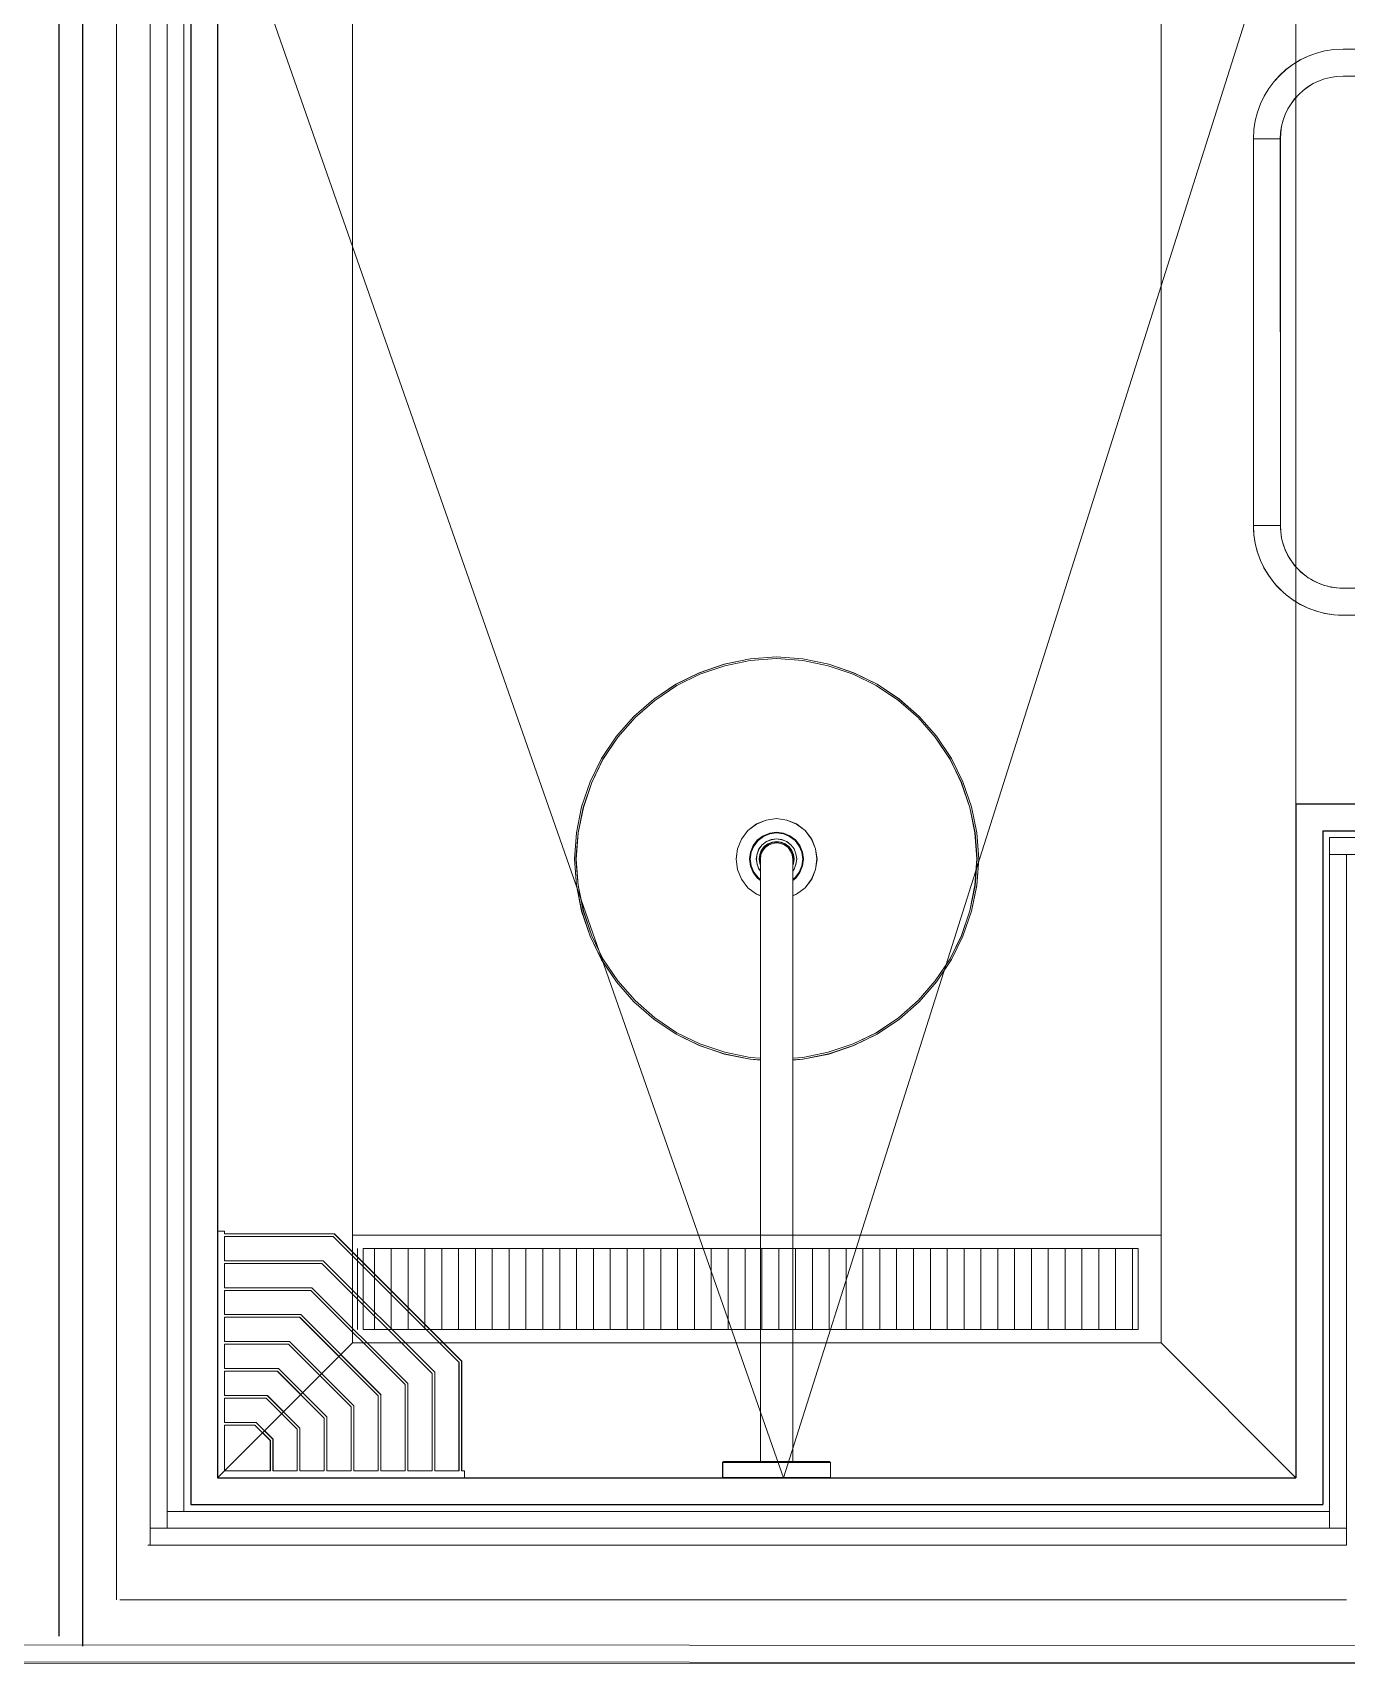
# Model space of a CAD drawing. Header units: millimetres. Extents: x 26282 to 30760, y 1404 to 4574.
# Drawn here: x 28205.9 to 28303.4, y 2969.2 to 3090.2 of the extents above; entities that cross this region are included whole.
import ezdxf

# ---------------------------------------------------------------- set-up
doc = ezdxf.new("R2010")
doc.units = ezdxf.units.MM
doc.header["$LTSCALE"] = 0.25
doc.linetypes.add('HIDDEN2', pattern=[4.7625, 3.175, -1.5875])
for name, color, linetype, lineweight in [('AB-DUV', 4, 'Continuous', 50), ('AB-inceler', 8, 'Continuous', 20), ('DOOR-INT (3RDF)', 157, 'Continuous', 15), ('FLOOR_MARBLE (3RDF)', 67, 'Continuous', 13), ('FLOOR_METAL (3RDF)', 252, 'Continuous', 13), ('ID-ALCIPAN', 124, 'Continuous', 20), ('ID-HATCH', 252, 'Continuous', 18), ('SANITARY (3RDF)', 153, 'Continuous', 20), ('SANITARY-ACCESSORIES(3RDF)', 2, 'Continuous', 9), ('WALLPAPER (3RDF)', 63, 'Continuous', 13)]:
    doc.layers.add(name, color=color, linetype=linetype, lineweight=lineweight)
doc.layers.add('ID-PROFIL', color=145, linetype='Continuous')
doc.layers.add('WALL COVERING_MARBLE (3RDF)', color=246, linetype='Continuous')
doc.linetypes.add('BATTING', pattern='A,0.0001,-0.1,[134,ltypeshp.shx,S=0.1,R=0,X=-0.1,Y=0],-0.2,[134,ltypeshp.shx,S=0.1,R=180,X=0.1,Y=0],-0.1', length=0.4001)

# ---------------------------------------------------------------- blocks, each defined once
blk = doc.blocks.new('A$C124A0BE1')
for p, q in [((42.08, 29.97), (43.93, 30.6)), ((42.12, 29.85), (43.97, 30.48)), ((43.93, 30.6), (45.86, 30.99)), ((43.97, 30.48), (45.86, 30.87)), ((45.86, 30.99), (47.81, 31.14)), ((45.86, 30.87), (47.81, 31.02)), ((49.76, 30.99), (47.81, 31.14)), ((49.76, 30.87), (47.81, 31.02)), ((51.68, 30.6), (49.76, 30.99)), ((51.64, 30.48), (49.76, 30.87)), ((53.49, 29.85), (51.64, 30.48)), ((53.53, 29.97), (51.68, 30.6)), ((38.69, 28.02), (40.34, 29.13)), ((40.34, 29.13), (42.08, 29.97)), ((40.41, 29.03), (42.12, 29.85)), ((55.21, 29.03), (53.49, 29.85)), ((55.27, 29.13), (53.53, 29.97)), ((56.92, 28.02), (55.27, 29.13)), ((56.92, 28.02), (55.27, 29.13)), ((37.22, 26.73), (38.69, 28.02)), ((37.31, 26.64), (38.77, 27.92)), ((38.77, 27.92), (40.41, 29.03)), ((56.84, 27.92), (55.21, 29.03)), ((58.31, 26.64), (56.84, 27.92)), ((58.39, 26.73), (56.92, 28.02)), ((58.39, 26.73), (56.92, 28.02)), ((35.93, 25.25), (37.22, 26.73)), ((36.03, 25.18), (37.31, 26.64)), ((59.58, 25.18), (58.31, 26.64)), ((59.68, 25.25), (58.39, 26.73)), ((34.82, 23.6), (35.93, 25.25)), ((34.92, 23.54), (36.03, 25.18)), ((60.69, 23.54), (59.58, 25.18)), ((60.79, 23.6), (59.68, 25.25)), ((33.98, 21.87), (34.82, 23.6)), ((34.09, 21.83), (34.92, 23.54)), ((61.52, 21.83), (60.69, 23.54)), ((61.52, 21.83), (60.69, 23.54)), ((61.63, 21.87), (60.79, 23.6)), ((33.34, 20.02), (33.98, 21.87)), ((33.47, 19.98), (34.09, 21.83)), ((62.14, 19.98), (61.52, 21.83)), ((62.27, 20.02), (61.63, 21.87)), ((3.03, 20.14), (1.91, 20.14)), ((1.91, 20), (1.91, 20.14)), ((1.91, 20.14), (3.03, 20.14)), ((1.91, 19.61), (1.91, 20)), ((1.91, 18.97), (1.91, 19.61)), ((3.11, 20.05), (3.03, 20.14)), ((3.03, 20), (3.03, 20.14)), ((3.03, 19.61), (3.03, 20)), ((3.03, 18.97), (3.03, 19.61)), ((3.11, 19.9), (3.11, 20.05)), ((3.11, 19.52), (3.11, 19.9)), ((3.11, 18.89), (3.11, 19.52)), ((32.96, 18.09), (33.34, 20.02)), ((33.08, 18.09), (33.47, 19.98)), ((62.53, 18.09), (62.14, 19.98)), ((62.66, 18.09), (62.27, 20.02)), ((62.66, 18.09), (62.27, 20.02)), ((62.66, 18.09), (62.27, 20.02)), ((1.91, 18.13), (1.91, 18.97)), ((3.03, 18.13), (3.03, 18.97)), ((3.11, 18.08), (3.11, 18.89)), ((45.2, 17.63), (45.68, 18.27)), ((45.68, 18.27), (46.32, 18.75)), ((46.32, 18.75), (47.04, 19.03)), ((47.04, 19.03), (47.81, 19.14)), ((48.57, 19.03), (47.81, 19.14)), ((49.29, 18.75), (48.57, 19.03)), ((49.93, 18.27), (49.29, 18.75)), ((50.41, 17.63), (49.93, 18.27)), ((1.91, 17.17), (1.91, 18.13)), ((1.91, 16.14), (1.91, 17.17)), ((3.03, 17.17), (3.03, 18.13)), ((3.03, 16.14), (3.03, 17.17)), ((3.11, 17.15), (3.11, 18.08)), ((3.11, 17.34), (3.11, 18.08)), ((3.11, 17.3), (3.11, 17.34)), ((45.01, 17.34), (3.11, 17.34)), ((3.11, 17.34), (45.01, 17.34)), ((3.11, 17.18), (3.11, 17.3)), ((3.11, 16.99), (3.11, 17.18)), ((3.11, 16.14), (3.11, 17.15)), ((3.11, 16.74), (3.11, 16.99)), ((32.9, 17.34), (32.96, 18.09)), ((33.02, 17.34), (33.08, 18.09)), ((45.73, 17.34), (45.01, 17.34)), ((45.01, 17.34), (45.73, 17.34)), ((45.09, 17.34), (45.2, 17.63)), ((46.41, 17.34), (45.73, 17.34)), ((45.73, 17.34), (46.41, 17.34)), ((46.23, 17.34), (46.39, 17.56)), ((46.3, 17.34), (46.43, 17.52)), ((46.39, 17.56), (46.81, 17.88)), ((46.99, 17.34), (46.41, 17.34)), ((46.41, 17.34), (46.99, 17.34)), ((46.43, 17.52), (46.84, 17.83)), ((46.81, 17.88), (47.29, 18.07)), ((46.84, 17.83), (47.3, 18.02)), ((46.92, 17.34), (47.06, 17.45)), ((47.44, 17.34), (46.99, 17.34)), ((46.99, 17.34), (47.44, 17.34)), ((47.06, 17.45), (47.42, 17.58)), ((47.29, 18.07), (47.81, 18.14)), ((47.3, 18.02), (47.81, 18.09)), ((47.34, 17.34), (47.47, 17.39)), ((47.42, 17.58), (47.81, 17.64)), ((47.43, 17.34), (47.48, 17.36)), ((47.44, 17.34), (47.71, 17.34)), ((47.71, 17.34), (47.44, 17.34)), ((47.47, 17.39), (47.81, 17.44)), ((47.48, 17.36), (47.81, 17.41)), ((47.71, 17.34), (47.81, 17.34)), ((47.81, 17.34), (47.71, 17.34)), ((48.32, 18.07), (47.81, 18.14)), ((48.31, 18.02), (47.81, 18.09)), ((48.2, 17.58), (47.81, 17.64)), ((48.14, 17.39), (47.81, 17.44)), ((48.13, 17.36), (47.81, 17.41)), ((47.81, 17.34), (48.12, 17.3)), ((48.41, 17.18), (48.12, 17.3)), ((48.44, 17.24), (48.13, 17.36)), ((48.45, 17.27), (48.14, 17.39)), ((48.56, 17.45), (48.2, 17.58)), ((48.77, 17.83), (48.31, 18.02)), ((48.8, 17.88), (48.32, 18.07)), ((48.66, 16.99), (48.41, 17.18)), ((48.7, 17.04), (48.44, 17.24)), ((48.73, 17.06), (48.45, 17.27)), ((48.87, 17.21), (48.56, 17.45)), ((48.85, 16.74), (48.66, 16.99)), ((48.9, 16.77), (48.7, 17.04)), ((48.93, 16.79), (48.73, 17.06)), ((49.18, 17.52), (48.77, 17.83)), ((49.22, 17.56), (48.8, 17.88)), ((49.11, 16.89), (48.87, 17.21)), ((49.49, 17.11), (49.18, 17.52)), ((49.54, 17.13), (49.22, 17.56)), ((49.69, 16.65), (49.49, 17.11)), ((49.73, 16.65), (49.54, 17.13)), ((50.7, 16.91), (50.41, 17.63)), ((62.68, 16.14), (62.53, 18.09)), ((62.81, 16.14), (62.66, 18.09)), ((62.81, 16.14), (62.66, 18.09)), ((1.91, 15.12), (1.91, 16.14)), ((3.03, 15.12), (3.03, 16.14)), ((3.11, 16.45), (3.11, 16.74)), ((3.11, 16.14), (3.11, 16.45)), ((3.11, 15.83), (3.11, 16.14)), ((3.11, 15.13), (3.11, 16.14)), ((3.11, 15.54), (3.11, 15.83)), ((48.97, 16.45), (48.85, 16.74)), ((48.85, 15.54), (48.97, 15.83)), ((49.03, 16.47), (48.9, 16.77)), ((48.9, 15.51), (49.03, 15.81)), ((49.06, 16.47), (48.93, 16.79)), ((48.93, 15.5), (49.06, 15.81)), ((48.97, 16.45), (49.01, 16.14)), ((48.97, 15.83), (49.01, 16.14)), ((49.07, 16.14), (49.03, 16.47)), ((49.03, 15.81), (49.07, 16.14)), ((49.11, 16.14), (49.06, 16.47)), ((49.06, 15.81), (49.11, 16.14)), ((49.25, 16.53), (49.11, 16.89)), ((49.11, 15.39), (49.25, 15.75)), ((49.31, 16.14), (49.25, 16.53)), ((49.25, 15.75), (49.31, 16.14)), ((49.76, 16.14), (49.69, 16.65)), ((49.69, 15.64), (49.76, 16.14)), ((49.81, 16.14), (49.73, 16.65)), ((49.73, 15.63), (49.81, 16.14)), ((50.81, 16.14), (50.7, 16.91)), ((50.7, 15.37), (50.81, 16.14)), ((62.53, 14.19), (62.68, 16.14)), ((62.66, 14.19), (62.81, 16.14)), ((62.66, 14.19), (62.81, 16.14)), ((62.66, 14.19), (62.81, 16.14)), ((62.66, 14.19), (62.81, 16.14)), ((1.91, 14.16), (1.91, 15.12)), ((3.03, 14.16), (3.03, 15.12)), ((3.11, 15.29), (3.11, 15.54)), ((3.11, 15.1), (3.11, 15.29)), ((3.11, 14.21), (3.11, 15.13)), ((3.11, 14.98), (3.11, 15.1)), ((3.11, 14.94), (3.11, 14.98)), ((45.01, 14.94), (3.11, 14.94)), ((3.11, 14.94), (45.01, 14.94)), ((3.11, 14.21), (3.11, 14.94)), ((32.96, 14.19), (32.9, 14.94)), ((33.08, 14.19), (33.02, 14.94)), ((45.73, 14.94), (45.01, 14.94)), ((45.01, 14.94), (45.73, 14.94)), ((45.2, 14.65), (45.09, 14.94)), ((45.68, 14.02), (45.2, 14.65)), ((46.41, 14.94), (45.73, 14.94)), ((45.73, 14.94), (46.41, 14.94)), ((46.39, 14.73), (46.23, 14.94)), ((46.43, 14.77), (46.3, 14.94)), ((46.81, 14.41), (46.39, 14.73)), ((46.41, 14.94), (46.99, 14.94)), ((46.99, 14.94), (46.41, 14.94)), ((46.84, 14.45), (46.43, 14.77)), ((47.06, 14.84), (46.92, 14.94)), ((46.99, 14.94), (47.44, 14.94)), ((47.44, 14.94), (46.99, 14.94)), ((47.42, 14.7), (47.06, 14.84)), ((47.47, 14.89), (47.34, 14.94)), ((47.81, 14.64), (47.42, 14.7)), ((47.48, 14.92), (47.43, 14.94)), ((47.44, 14.94), (47.71, 14.94)), ((47.71, 14.94), (47.44, 14.94)), ((47.81, 14.84), (47.47, 14.89)), ((47.81, 14.87), (47.48, 14.92)), ((47.71, 14.94), (47.81, 14.94)), ((47.81, 14.94), (47.71, 14.94)), ((47.81, 14.94), (48.12, 14.98)), ((47.81, 14.87), (48.13, 14.92)), ((47.81, 14.84), (48.14, 14.89)), ((47.81, 14.64), (48.2, 14.7)), ((48.12, 14.98), (48.41, 15.1)), ((48.13, 14.92), (48.44, 15.04)), ((48.14, 14.89), (48.45, 15.01)), ((48.2, 14.7), (48.56, 14.84)), ((48.41, 15.1), (48.66, 15.29)), ((48.44, 15.04), (48.7, 15.25)), ((48.45, 15.01), (48.73, 15.22)), ((48.56, 14.84), (48.87, 15.08)), ((48.66, 15.29), (48.85, 15.54)), ((48.7, 15.25), (48.9, 15.51)), ((48.73, 15.22), (48.93, 15.5)), ((48.77, 14.45), (49.18, 14.77)), ((48.8, 14.41), (49.22, 14.73)), ((48.87, 15.08), (49.11, 15.39)), ((49.18, 14.77), (49.49, 15.17)), ((49.22, 14.73), (49.54, 15.15)), ((49.49, 15.17), (49.69, 15.64)), ((49.54, 15.15), (49.73, 15.63)), ((49.93, 14.02), (50.41, 14.65)), ((50.41, 14.65), (50.7, 15.37)), ((1.91, 13.31), (1.91, 14.16)), ((3.03, 13.31), (3.03, 14.16)), ((3.11, 13.39), (3.11, 14.21)), ((3.11, 12.77), (3.11, 13.39)), ((33.34, 12.27), (32.96, 14.19)), ((33.47, 12.3), (33.08, 14.19)), ((46.32, 13.54), (45.68, 14.02)), ((47.04, 13.25), (46.32, 13.54)), ((47.29, 14.21), (46.81, 14.41)), ((47.3, 14.26), (46.84, 14.45)), ((47.81, 14.14), (47.29, 14.21)), ((47.81, 14.19), (47.3, 14.26)), ((47.81, 14.19), (48.31, 14.26)), ((47.81, 14.14), (48.32, 14.21)), ((48.31, 14.26), (48.77, 14.45)), ((48.32, 14.21), (48.8, 14.41)), ((48.57, 13.25), (49.29, 13.54)), ((49.29, 13.54), (49.93, 14.02)), ((62.14, 12.3), (62.53, 14.19)), ((62.14, 12.3), (62.53, 14.19)), ((62.27, 12.27), (62.66, 14.19)), ((1.91, 12.67), (1.91, 13.31)), ((1.91, 12.29), (1.91, 12.67)), ((1.91, 12.14), (1.91, 12.29)), ((3.03, 12.14), (1.91, 12.14)), ((1.91, 12.14), (3.03, 12.14)), ((3.03, 12.67), (3.03, 13.31)), ((3.03, 12.29), (3.03, 12.67)), ((3.03, 12.14), (3.03, 12.29)), ((3.03, 12.14), (3.11, 12.24)), ((3.11, 12.38), (3.11, 12.77)), ((3.11, 12.24), (3.11, 12.38)), ((33.98, 10.42), (33.34, 12.27)), ((34.09, 10.45), (33.47, 12.3)), ((47.81, 13.14), (47.04, 13.25)), ((47.81, 13.14), (48.57, 13.25)), ((61.52, 10.45), (62.14, 12.3)), ((61.52, 10.45), (62.14, 12.3)), ((61.63, 10.42), (62.27, 12.27)), ((61.63, 10.42), (62.27, 12.27)), ((34.82, 8.68), (33.98, 10.42)), ((34.92, 8.74), (34.09, 10.45)), ((60.69, 8.74), (61.52, 10.45)), ((60.79, 8.68), (61.63, 10.42)), ((60.79, 8.68), (61.63, 10.42)), ((35.93, 7.03), (34.82, 8.68)), ((36.03, 7.1), (34.92, 8.74)), ((59.58, 7.1), (60.69, 8.74)), ((59.68, 7.03), (60.79, 8.68)), ((37.22, 5.55), (35.93, 7.03)), ((37.31, 5.64), (36.03, 7.1)), ((58.31, 5.64), (59.58, 7.1)), ((58.39, 5.55), (59.68, 7.03)), ((38.69, 4.27), (37.22, 5.55)), ((38.77, 4.37), (37.31, 5.64)), ((56.84, 4.37), (58.31, 5.64)), ((56.92, 4.27), (58.39, 5.55)), ((56.92, 4.27), (58.39, 5.55)), ((40.34, 3.15), (38.69, 4.27)), ((40.41, 3.25), (38.77, 4.37)), ((55.21, 3.25), (56.84, 4.37)), ((55.27, 3.15), (56.92, 4.27)), ((55.27, 3.15), (56.92, 4.27)), ((42.08, 2.32), (40.34, 3.15)), ((42.12, 2.43), (40.41, 3.25)), ((43.97, 1.8), (42.12, 2.43)), ((51.64, 1.8), (53.49, 2.43)), ((53.49, 2.43), (55.21, 3.25)), ((53.53, 2.32), (55.27, 3.15)), ((43.93, 1.68), (42.08, 2.32)), ((45.86, 1.29), (43.93, 1.68)), ((45.86, 1.42), (43.97, 1.8)), ((47.81, 1.27), (45.86, 1.42)), ((47.81, 1.14), (45.86, 1.29)), ((47.81, 1.27), (49.76, 1.42)), ((47.81, 1.14), (49.76, 1.29)), ((49.76, 1.42), (51.64, 1.8)), ((49.76, 1.29), (51.68, 1.68)), ((51.68, 1.68), (53.53, 2.32))]:
    blk.add_line(p, q)
blk = doc.blocks.new('ZERGTEZTY')
at = {"layer": 'SANITARY-ACCESSORIES(3RDF)'}
for p, q in [((12647.41, 1641.18), (12642.41, 1641.18)), ((12642.66, 1640.93), (12642.81, 1640.93)), ((12647.02, 1640.93), (12642.81, 1640.93)), ((12642.97, 1640.85), (12643.35, 1640.26)), ((12646.85, 1640.85), (12646.47, 1640.26)), ((12647.16, 1640.93), (12647.02, 1640.93)), ((12682.41, 1641.18), (12687.41, 1641.18)), ((12682.41, 1641.18), (12687.41, 1641.18)), ((12682.66, 1640.93), (12682.81, 1640.93)), ((12682.66, 1640.93), (12682.81, 1640.93)), ((12682.81, 1640.93), (12687.02, 1640.93)), ((12682.81, 1640.93), (12687.02, 1640.93)), ((12682.97, 1640.85), (12683.35, 1640.26)), ((12686.85, 1640.85), (12686.47, 1640.26)), ((12687.16, 1640.93), (12687.02, 1640.93)), ((12687.16, 1640.93), (12687.02, 1640.93)), ((12643.52, 1640.18), (12644.41, 1640.18)), ((12646.16, 1640.18), (12643.66, 1640.18)), ((12643.91, 1640.18), (12643.91, 1638.83)), ((12646.31, 1640.18), (12644.41, 1640.18)), ((12645.91, 1640.18), (12645.91, 1638.83)), ((12683.52, 1640.18), (12685.41, 1640.18)), ((12683.66, 1640.18), (12686.16, 1640.18)), ((12683.91, 1640.18), (12683.91, 1638.83)), ((12686.31, 1640.18), (12685.41, 1640.18)), ((12685.91, 1640.18), (12685.91, 1638.83)), ((12650.56, 1634.18), (12650.56, 1632.18)), ((12650.56, 1634.18), (12679.26, 1634.18)), ((12679.26, 1634.18), (12679.26, 1632.18)), ((12679.26, 1634.18), (12679.26, 1632.18)), ((12650.56, 1632.18), (12679.26, 1632.18))]:
    blk.add_line(p, q, dxfattribs=at)
for centre, radius, start, end in [((12642.66, 1641.18), 0.25, 179.9982, 269.9982), ((12642.81, 1640.73), 0.2, 35.5359, 89.9982), ((12647.02, 1640.73), 0.2, 89.9982, 144.4605), ((12647.16, 1641.18), 0.25, 269.9982, 359.9982), ((12682.66, 1641.18), 0.25, 179.9982, 269.9982), ((12682.66, 1641.18), 0.25, 179.9982, 269.9982), ((12682.81, 1640.73), 0.2, 35.5359, 89.9982), ((12682.81, 1640.73), 0.2, 35.5359, 89.9982), ((12687.02, 1640.73), 0.2, 89.9982, 144.4605), ((12687.02, 1640.73), 0.2, 89.9982, 144.4605), ((12687.16, 1641.18), 0.25, 269.9982, 359.9982), ((12687.16, 1641.18), 0.25, 269.9982, 359.9982), ((12643.52, 1640.38), 0.2, 215.5359, 269.9982), ((12646.31, 1640.38), 0.2, 269.9982, 324.4605), ((12683.52, 1640.38), 0.2, 215.5359, 269.9982), ((12686.31, 1640.38), 0.2, 269.9982, 324.4605), ((12650.56, 1638.83), 6.65, 179.9982, 269.9982), ((12650.56, 1638.83), 4.65, 179.9982, 269.9982), ((12679.26, 1638.83), 4.65, 269.9982, 359.9982), ((12679.26, 1638.83), 6.65, 269.9982, 359.9982)]:
    blk.add_arc(centre, radius, start, end, dxfattribs=at)
blk = doc.blocks.new('A$C3AC107B1')
for p, q in [((0.05, 69.5), (3.55, 69.5)), ((3.35, 69.68), (0.25, 69.68)), ((1.35, 69), (1.35, 69.5)), ((2.25, 69), (2.25, 69.5))]:
    blk.add_line(p, q)
at = {"linetype": 'Continuous'}
for p, q in [((2.5, 69), (1.1, 69)), ((0.9, 68.8), (0.9, 66.3)), ((1.3, 66.1), (1.3, 68.6)), ((2.7, 68.6), (1.3, 68.6)), ((2.3, 66.1), (2.3, 68.58)), ((2.7, 68.58), (2.3, 68.58)), ((2.7, 68.8), (2.7, 68.6)), ((2.7, 68.58), (2.7, 66.3)), ((1.3, 66.1), (1.1, 66.1)), ((2.5, 66.1), (2.3, 66.1))]:
    blk.add_line(p, q, dxfattribs=at)
at = {"color": 141}
for p, q in [((1.5, 68.3), (1.4, 68.2)), ((1.4, 68.2), (1.4, 0.1)), ((1.5, 68.3), (2.1, 68.3)), ((1.5, 68.3), (1.5, 0)), ((1.6, 68.3), (1.6, 0)), ((1.7, 68.3), (1.7, 0)), ((1.8, 68.3), (1.8, 0)), ((1.9, 68.3), (1.9, 0)), ((2, 68.3), (2, 0)), ((2.1, 68.3), (2.2, 68.2)), ((2.1, 68.3), (2.1, 0)), ((2.2, 68.2), (2.2, 0.1)), ((1.5, 0), (1.4, 0.1)), ((2.1, 0), (2.2, 0.1))]:
    blk.add_line(p, q, dxfattribs=at)
at = {"color": 251, "linetype": 'HIDDEN2'}
blk.add_lwpolyline([(1.75, 68.3), (47.67, 17.75)], dxfattribs=at)
at = {"color": 141}
blk.add_lwpolyline([(1.5, 0), (2.1, 0)], dxfattribs=at)
for centre, start, end in [((0.25, 69.48), 90, 173.8235), ((3.35, 69.48), 6.1765, 90)]:
    blk.add_arc(centre, 0.2, start, end)
at = {"linetype": 'Continuous'}
for centre, start, end in [((1.1, 68.8), 90, 180), ((2.5, 68.8), 0, 90), ((1.1, 66.3), 180, 270), ((2.5, 66.3), 270, 0)]:
    blk.add_arc(centre, 0.2, start, end, dxfattribs=at)
at = {"color": 251, "linetype": 'HIDDEN2'}
blk.add_arc((-18.41, 120.46), 122.13, 279.4986, 302.755, dxfattribs=at)
at = {"layer": 'SANITARY-ACCESSORIES(3RDF)', "rotation": 270}
blk.add_blockref('ZERGTEZTY', (-1639.78, 12699.59), dxfattribs=at)
at = {"layer": 'SANITARY-ACCESSORIES(3RDF)', "xscale": -1, "rotation": 90}
blk.add_blockref('ZERGTEZTY', (1643.38, 12699.59), dxfattribs=at)
blk = doc.blocks.new('HILTON HAMPTON ORNEK ODA XREF$0$dusaski-flat-1')
blk.add_line((0.5, 18.11), (0.5, 18.31))
at = {"extrusion": (9.73994e-08, -7.92631e-08, 1), "elevation": 0}
for points in [[(0.5, 18.31), (0, 18.31), (0, 0), (18.3, 0), (18.3, 0.51), (18.1, 0.51), (18.1, 8.66), (8.65, 18.11), (0.5, 18.11)], [(0.5, 18.11), (8.65, 18.11), (18.1, 8.66), (18.1, 0.51)], [(0.5, 17.91), (8.56, 17.91), (17.9, 8.57), (17.9, 0.51)], [(0.5, 16.11), (7.82, 16.11), (16.1, 7.83), (16.1, 0.51)], [(0.5, 15.91), (7.74, 15.91), (15.9, 7.74), (15.9, 0.51)], [(0.5, 14.11), (6.99, 14.11), (14.1, 7), (14.1, 0.51)], [(0.5, 13.91), (6.91, 13.91), (13.9, 6.92), (13.9, 0.51)], [(0.5, 12.11), (6.16, 12.11), (12.1, 6.17), (12.1, 0.51)], [(0.5, 11.91), (6.08, 11.91), (11.9, 6.09), (11.9, 0.51)], [(0.5, 10.11), (5.33, 10.11), (10.1, 5.34), (10.1, 0.51)], [(0.5, 9.91), (5.25, 9.91), (9.9, 5.26), (9.9, 0.51)], [(0.5, 8.11), (4.51, 8.11), (8.1, 4.51), (8.1, 0.51)], [(0.5, 7.91), (4.42, 7.91), (7.9, 4.43), (7.9, 0.51)], [(0.5, 6.11), (3.68, 6.11), (6.1, 3.69), (6.1, 0.51)], [(0.5, 5.91), (3.59, 5.91), (5.9, 3.6), (5.9, 0.51)], [(0.5, 4.11), (2.85, 4.11), (4.1, 2.86), (4.1, 0.51)], [(0.5, 3.91), (2.77, 3.91), (3.9, 2.77), (3.9, 0.51)]]:
    blk.add_lwpolyline(points, dxfattribs=at)
for points in [[(16.1, 0.51), (16.1, 7.83), (7.82, 16.11), (0.5, 16.11), (0.5, 17.91), (8.56, 17.91), (17.9, 8.57), (17.9, 0.51)], [(0.5, 15.91), (7.74, 15.91), (15.9, 7.74), (15.9, 0.51), (14.1, 0.51), (14.1, 7), (6.99, 14.11), (0.5, 14.11)], [(12.1, 0.51), (12.1, 6.17), (6.16, 12.11), (0.5, 12.11), (0.5, 13.91), (6.91, 13.91), (13.9, 6.92), (13.9, 0.51)], [(10.1, 0.51), (10.1, 5.34), (5.33, 10.11), (0.5, 10.11), (0.5, 11.91), (6.08, 11.91), (11.9, 6.09), (11.9, 0.51)], [(8.1, 0.51), (8.1, 4.51), (4.51, 8.11), (0.5, 8.11), (0.5, 9.91), (5.25, 9.91), (9.9, 5.26), (9.9, 0.51)], [(6.1, 0.51), (6.1, 3.69), (3.68, 6.11), (0.5, 6.11), (0.5, 7.91), (4.42, 7.91), (7.9, 4.43), (7.9, 0.51)], [(4.1, 0.51), (4.1, 2.86), (2.85, 4.11), (0.5, 4.11), (0.5, 5.91), (3.59, 5.91), (5.9, 3.6), (5.9, 0.51)], [(0.5, 3.91), (2.77, 3.91), (3.9, 2.77), (3.9, 0.51), (0.5, 0.51)]]:
    blk.add_lwpolyline(points, close=True, dxfattribs=at)
blk = doc.blocks.new('A$C187D15ED')
at = {"layer": 'FLOOR_METAL (3RDF)'}
h = blk.add_hatch(dxfattribs=at)
h.set_pattern_fill('LINE', color=256, scale=10, angle=90)
h.set_pattern_definition([(90.0000077, (19702.5595, -56106.7322), (-1.25, -1.68e-07), [])])
h.paths.add_polyline_path([(8659.08, 2794.9), (8717.54, 2794.9), (8717.54, 2788.9), (8659.08, 2788.9), (8659.08, 2794.9)])
at = {"layer": 'AB-inceler'}
blk.add_lwpolyline([(8649.25, 2897.9), (8691.24, 2777.9), (8729.25, 2897.9)], dxfattribs=at)
at = {"layer": 'FLOOR_MARBLE (3RDF)'}
for points in [[(8729.25, 2897.9), (8741.75, 2897.9), (8741.75, 2827.9), (8729.25, 2827.9)], [(8659.25, 2887.9), (8719.25, 2887.9), (8719.25, 2787.9), (8659.25, 2787.9)]]:
    blk.add_lwpolyline(points, close=True, dxfattribs=at)
for points in [[(8659.25, 2787.9), (8649.25, 2777.9)], [(8719.25, 2787.9), (8729.25, 2777.9)]]:
    blk.add_lwpolyline(points, dxfattribs=at)
at = {"layer": 'FLOOR_METAL (3RDF)'}
blk.add_lwpolyline([(8659.25, 2795.9), (8719.25, 2795.9), (8719.25, 2787.9), (8659.25, 2787.9), (8659.25, 2795.9), (8659.25, 2795.9, -0.000036)], format="xyb", close=True, dxfattribs=at)
blk.add_lwpolyline([(8660.05, 2794.9), (8717.54, 2794.9), (8717.54, 2788.9), (8660.05, 2788.9), (8660.05, 2794.9)], close=True, dxfattribs=at)
at = {"layer": 'ID-ALCIPAN', "ltscale": 0.25}
for p, q in [((8644.25, 2902.9), (8644.25, 2772.9)), ((8645.5, 2901.65), (8645.5, 2774.15)), ((8646.75, 2900.4), (8646.75, 2775.4)), ((8731.75, 2825.4), (8739.25, 2825.4)), ((8731.75, 2825.4), (8731.75, 2774.15)), ((8731.75, 2824.15), (8739.25, 2824.15)), ((8733, 2824.15), (8733, 2772.9)), ((8645.5, 2775.4), (8731.75, 2775.4)), ((8644.25, 2774.15), (8733, 2774.15)), ((8644.07, 2772.9), (8733, 2772.9)), ((8609.73, 2765.5), (8840.5, 2765.4)), ((8840.5, 2764.15), (8609.75, 2764.25)), ((8609.75, 2764.25), (8840.5, 2764.15))]:
    blk.add_line(p, q, dxfattribs=at)
at = {"layer": 'ID-HATCH', "linetype": 'BATTING', "lineweight": 0, "ltscale": 4.5}
blk.add_line((8641.75, 2905.4), (8641.75, 2768.85), dxfattribs=at)
at = {"layer": 'ID-HATCH', "linetype": 'BATTING', "lineweight": 0, "ltscale": 7.3}
blk.add_line((8642, 2768.85), (8733, 2768.85), dxfattribs=at)
at = {"layer": 'ID-PROFIL'}
for p, q in [((8637.5, 2766.15), (8637.5, 2909.65)), ((8639.25, 2765.4), (8639.25, 2907.9)), ((8639.25, 2765.4), (8639.25, 2907.9))]:
    blk.add_line(p, q, dxfattribs=at)
at = {"layer": 'WALL COVERING_MARBLE (3RDF)'}
for p, q in [((8647.25, 2899.9), (8647.25, 2775.9)), ((8649.25, 2897.9), (8649.25, 2777.9)), ((8729.25, 2827.9), (8741.75, 2827.9)), ((8729.25, 2827.9), (8729.25, 2777.9)), ((8731.25, 2825.9), (8739.75, 2825.9)), ((8731.25, 2825.9), (8731.25, 2775.9)), ((8649.25, 2777.9), (8729.25, 2777.9)), ((8647.25, 2775.9), (8731.25, 2775.9))]:
    blk.add_line(p, q, dxfattribs=at)
at = {"layer": 'WALLPAPER (3RDF)'}
blk.add_line((8612.36, 2764.15), (8840.6, 2764.05), dxfattribs=at)
at = {"layer": 'DOOR-INT (3RDF)'}
blk.add_blockref('A$C3AC107B1', (8733.7, 2828.22), dxfattribs=at)
at = {"layer": 'SANITARY (3RDF)', "linetype": 'Continuous', "lineweight": 5, "rotation": 90.00231190218803}
blk.add_blockref('A$C124A0BE1', (8706.86, 2776), dxfattribs=at)
at = {"layer": 'SANITARY-ACCESSORIES(3RDF)', "xscale": -1, "rotation": 270.0009594747736}
blk.add_blockref('HILTON HAMPTON ORNEK ODA XREF$0$dusaski-flat-1', (8649.25, 2777.9, 0), dxfattribs=at)

msp = doc.modelspace()

# ---------------------------------------------------------------- block references
at = {"layer": 'AB-DUV', "ltscale": 100}
msp.add_blockref('A$C187D15ED', (19570.424, 205.028, 5.126), dxfattribs=at)

# ---------------------------------------------------------------- next in the draw order: linework, layer by layer
at = {"layer": 'SANITARY (3RDF)'}
for p, q in [((28257.27, 3043.291, 5.126), (28255.42, 3042.653, 5.126)), ((28259.195, 3043.678, 5.126), (28257.27, 3043.291, 5.126)), ((28259.195, 3043.678, 5.126), (28257.27, 3043.291, 5.126)), ((28259.195, 3043.678, 5.126), (28257.27, 3043.291, 5.126)), ((28259.195, 3043.553, 5.126), (28257.307, 3043.166, 5.126)), ((28261.145, 3043.829, 5.126), (28259.195, 3043.678, 5.126)), ((28261.145, 3043.829, 5.126), (28259.195, 3043.678, 5.126)), ((28261.145, 3043.704, 5.126), (28259.195, 3043.553, 5.126)), ((28263.095, 3043.679, 5.126), (28261.145, 3043.829, 5.126)), ((28263.095, 3043.679, 5.126), (28261.145, 3043.829, 5.126)), ((28263.095, 3043.679, 5.126), (28261.145, 3043.829, 5.126)), ((28263.095, 3043.679, 5.126), (28261.145, 3043.829, 5.126)), ((28263.095, 3043.554, 5.126), (28261.145, 3043.704, 5.126)), ((28265.02, 3043.291, 5.126), (28263.095, 3043.679, 5.126)), ((28264.982, 3043.166, 5.126), (28263.095, 3043.554, 5.126)), ((28264.982, 3043.166, 5.126), (28263.095, 3043.554, 5.126)), ((28266.87, 3042.654, 5.126), (28265.02, 3043.291, 5.126)), ((28266.87, 3042.654, 5.126), (28265.02, 3043.291, 5.126)), ((28255.42, 3042.653, 5.126), (28253.682, 3041.816, 5.126)), ((28255.457, 3042.541, 5.126), (28253.745, 3041.716, 5.126)), ((28255.457, 3042.541, 5.126), (28253.745, 3041.716, 5.126)), ((28257.307, 3043.166, 5.126), (28255.457, 3042.541, 5.126)), ((28266.832, 3042.541, 5.126), (28264.982, 3043.166, 5.126)), ((28266.832, 3042.541, 5.126), (28264.982, 3043.166, 5.126)), ((28268.545, 3041.716, 5.126), (28266.832, 3042.541, 5.126)), ((28268.607, 3041.816, 5.126), (28266.87, 3042.654, 5.126)), ((28268.607, 3041.816, 5.126), (28266.87, 3042.654, 5.126)), ((28253.682, 3041.816, 5.126), (28252.032, 3040.703, 5.126)), ((28253.745, 3041.716, 5.126), (28252.107, 3040.603, 5.126)), ((28270.182, 3040.604, 5.126), (28268.545, 3041.716, 5.126)), ((28270.257, 3040.704, 5.126), (28268.607, 3041.816, 5.126)), ((28252.032, 3040.703, 5.126), (28250.557, 3039.416, 5.126)), ((28252.107, 3040.603, 5.126), (28250.645, 3039.328, 5.126)), ((28271.645, 3039.329, 5.126), (28270.182, 3040.604, 5.126)), ((28271.732, 3039.416, 5.126), (28270.257, 3040.704, 5.126)), ((28250.557, 3039.416, 5.126), (28249.27, 3037.941, 5.126)), ((28250.557, 3039.416, 5.126), (28249.27, 3037.941, 5.126)), ((28250.645, 3039.328, 5.126), (28249.37, 3037.866, 5.126)), ((28272.92, 3037.867, 5.126), (28271.645, 3039.329, 5.126)), ((28273.02, 3037.942, 5.126), (28271.732, 3039.416, 5.126)), ((28273.02, 3037.942, 5.126), (28271.732, 3039.416, 5.126)), ((28249.27, 3037.941, 5.126), (28248.157, 3036.291, 5.126)), ((28249.27, 3037.941, 5.126), (28248.157, 3036.291, 5.126)), ((28249.37, 3037.866, 5.126), (28248.257, 3036.228, 5.126)), ((28274.032, 3036.229, 5.126), (28272.92, 3037.867, 5.126)), ((28274.132, 3036.292, 5.126), (28273.02, 3037.942, 5.126)), ((28274.132, 3036.292, 5.126), (28273.02, 3037.942, 5.126)), ((28248.157, 3036.291, 5.126), (28247.32, 3034.553, 5.126)), ((28248.257, 3036.228, 5.126), (28247.432, 3034.516, 5.126)), ((28274.857, 3034.517, 5.126), (28274.032, 3036.229, 5.126)), ((28274.97, 3034.554, 5.126), (28274.132, 3036.292, 5.126)), ((28247.32, 3034.553, 5.126), (28246.682, 3032.703, 5.126)), ((28247.432, 3034.516, 5.126), (28246.807, 3032.665, 5.126)), ((28275.482, 3032.667, 5.126), (28274.857, 3034.517, 5.126)), ((28275.607, 3032.704, 5.126), (28274.97, 3034.554, 5.126)), ((28246.682, 3032.703, 5.126), (28246.295, 3030.778, 5.126)), ((28246.807, 3032.665, 5.126), (28246.42, 3030.778, 5.126)), ((28275.87, 3030.779, 5.126), (28275.482, 3032.667, 5.126)), ((28275.995, 3030.779, 5.126), (28275.607, 3032.704, 5.126)), ((28259.657, 3031.433, 5.126), (28259.021, 3030.952, 5.126)), ((28260.377, 3031.721, 5.126), (28259.657, 3031.433, 5.126)), ((28261.145, 3031.829, 5.126), (28260.377, 3031.721, 5.126)), ((28261.913, 3031.721, 5.126), (28261.145, 3031.829, 5.126)), ((28262.633, 3031.433, 5.126), (28261.913, 3031.721, 5.126)), ((28263.269, 3030.953, 5.126), (28262.633, 3031.433, 5.126)), ((28246.295, 3030.778, 5.126), (28246.145, 3028.828, 5.126)), ((28246.42, 3030.778, 5.126), (28246.27, 3028.828, 5.126)), ((28258.541, 3030.316, 5.126), (28258.253, 3029.596, 5.126)), ((28259.021, 3030.952, 5.126), (28258.541, 3030.316, 5.126)), ((28259.729, 3030.245, 5.126), (28259.409, 3029.82, 5.126)), ((28259.769, 3030.205, 5.126), (28259.457, 3029.796, 5.126)), ((28260.153, 3030.565, 5.126), (28259.729, 3030.245, 5.126)), ((28260.177, 3030.517, 5.126), (28259.769, 3030.205, 5.126)), ((28260.395, 3030.134, 5.126), (28260.08, 3029.894, 5.126)), ((28260.633, 3030.757, 5.126), (28260.153, 3030.565, 5.126)), ((28260.641, 3030.709, 5.126), (28260.177, 3030.517, 5.126)), ((28260.5, 3029.957, 5.126), (28260.225, 3029.749, 5.126)), ((28260.516, 3029.926, 5.126), (28260.251, 3029.723, 5.126)), ((28260.755, 3030.269, 5.126), (28260.395, 3030.134, 5.126)), ((28260.812, 3030.082, 5.126), (28260.5, 3029.957, 5.126)), ((28260.817, 3030.051, 5.126), (28260.516, 3029.926, 5.126)), ((28260.835, 3029.989, 5.126), (28260.545, 3029.869, 5.126)), ((28261.145, 3030.829, 5.126), (28260.633, 3030.757, 5.126)), ((28261.145, 3030.781, 5.126), (28260.641, 3030.709, 5.126)), ((28261.145, 3030.329, 5.126), (28260.755, 3030.269, 5.126)), ((28261.145, 3030.129, 5.126), (28260.812, 3030.082, 5.126)), ((28261.145, 3030.097, 5.126), (28260.817, 3030.051, 5.126)), ((28260.835, 3029.989, 5.126), (28261.145, 3030.029, 5.126)), ((28261.657, 3030.757, 5.126), (28261.145, 3030.829, 5.126)), ((28261.649, 3030.709, 5.126), (28261.145, 3030.781, 5.126)), ((28261.535, 3030.269, 5.126), (28261.145, 3030.329, 5.126)), ((28261.478, 3030.082, 5.126), (28261.145, 3030.129, 5.126)), ((28261.473, 3030.051, 5.126), (28261.145, 3030.097, 5.126)), ((28261.455, 3029.989, 5.126), (28261.145, 3030.029, 5.126)), ((28261.745, 3029.869, 5.126), (28261.455, 3029.989, 5.126)), ((28261.774, 3029.926, 5.126), (28261.473, 3030.051, 5.126)), ((28261.79, 3029.957, 5.126), (28261.478, 3030.082, 5.126)), ((28261.895, 3030.134, 5.126), (28261.535, 3030.269, 5.126)), ((28262.113, 3030.517, 5.126), (28261.649, 3030.709, 5.126)), ((28262.137, 3030.565, 5.126), (28261.657, 3030.757, 5.126)), ((28262.04, 3029.723, 5.126), (28261.774, 3029.926, 5.126)), ((28262.066, 3029.749, 5.126), (28261.79, 3029.957, 5.126)), ((28262.21, 3029.894, 5.126), (28261.895, 3030.134, 5.126)), ((28262.521, 3030.205, 5.126), (28262.113, 3030.517, 5.126)), ((28262.561, 3030.245, 5.126), (28262.137, 3030.565, 5.126)), ((28262.833, 3029.797, 5.126), (28262.521, 3030.205, 5.126)), ((28262.881, 3029.821, 5.126), (28262.561, 3030.245, 5.126)), ((28263.749, 3030.317, 5.126), (28263.269, 3030.953, 5.126)), ((28264.037, 3029.597, 5.126), (28263.749, 3030.317, 5.126)), ((28276.02, 3028.829, 5.126), (28275.87, 3030.779, 5.126)), ((28276.145, 3028.829, 5.126), (28275.995, 3030.779, 5.126)), ((28246.295, 3026.878, 5.126), (28246.145, 3028.828, 5.126)), ((28246.42, 3026.878, 5.126), (28246.27, 3028.828, 5.126)), ((28258.253, 3029.596, 5.126), (28258.145, 3028.828, 5.126)), ((28258.253, 3028.06, 5.126), (28258.145, 3028.828, 5.126)), ((28259.217, 3029.34, 5.126), (28259.145, 3028.828, 5.126)), ((28259.217, 3028.316, 5.126), (28259.145, 3028.828, 5.126)), ((28259.265, 3029.332, 5.126), (28259.193, 3028.828, 5.126)), ((28259.265, 3028.324, 5.126), (28259.193, 3028.828, 5.126)), ((28259.409, 3029.82, 5.126), (28259.217, 3029.34, 5.126)), ((28259.457, 3029.796, 5.126), (28259.265, 3029.332, 5.126)), ((28259.705, 3029.219, 5.126), (28259.645, 3028.829, 5.126)), ((28259.705, 3028.439, 5.126), (28259.645, 3028.829, 5.126)), ((28259.84, 3029.579, 5.126), (28259.705, 3029.219, 5.126)), ((28260.08, 3029.894, 5.126), (28259.84, 3029.579, 5.126)), ((28259.892, 3029.161, 5.126), (28259.845, 3028.829, 5.126)), ((28259.892, 3028.496, 5.126), (28259.845, 3028.829, 5.126)), ((28259.923, 3029.156, 5.126), (28259.876, 3028.829, 5.126)), ((28259.923, 3028.501, 5.126), (28259.876, 3028.829, 5.126)), ((28260.017, 3029.473, 5.126), (28259.892, 3029.161, 5.126)), ((28260.048, 3029.458, 5.126), (28259.923, 3029.156, 5.126)), ((28259.945, 3028.829, 5.126), (28259.985, 3029.139, 5.126)), ((28259.945, 3028.729, 5.126), (28259.945, 3028.829, 5.126)), ((28259.945, 3028.829, 5.126), (28259.945, 3028.729, 5.126)), ((28259.945, 3028.459, 5.126), (28259.945, 3028.729, 5.126)), ((28259.945, 3028.729, 5.126), (28259.945, 3028.459, 5.126)), ((28260.105, 3029.429, 5.126), (28259.985, 3029.139, 5.126)), ((28260.225, 3029.749, 5.126), (28260.017, 3029.473, 5.126)), ((28260.251, 3029.723, 5.126), (28260.048, 3029.458, 5.126)), ((28260.295, 3029.679, 5.126), (28260.105, 3029.429, 5.126)), ((28260.545, 3029.869, 5.126), (28260.295, 3029.679, 5.126)), ((28261.995, 3029.679, 5.126), (28261.745, 3029.869, 5.126)), ((28262.185, 3029.429, 5.126), (28261.995, 3029.679, 5.126)), ((28262.242, 3029.458, 5.126), (28262.04, 3029.723, 5.126)), ((28262.274, 3029.473, 5.126), (28262.066, 3029.749, 5.126)), ((28262.305, 3029.139, 5.126), (28262.185, 3029.429, 5.126)), ((28262.45, 3029.579, 5.126), (28262.21, 3029.894, 5.126)), ((28262.367, 3029.156, 5.126), (28262.242, 3029.458, 5.126)), ((28262.398, 3029.161, 5.126), (28262.274, 3029.473, 5.126)), ((28262.345, 3028.829, 5.126), (28262.305, 3029.139, 5.126)), ((28262.345, 3028.729, 5.126), (28262.345, 3028.829, 5.126)), ((28262.345, 3028.829, 5.126), (28262.345, 3028.729, 5.126)), ((28262.345, 3028.459, 5.126), (28262.345, 3028.729, 5.126)), ((28262.345, 3028.729, 5.126), (28262.345, 3028.459, 5.126)), ((28262.414, 3028.829, 5.126), (28262.367, 3029.156, 5.126)), ((28262.414, 3028.829, 5.126), (28262.367, 3028.501, 5.126)), ((28262.445, 3028.829, 5.126), (28262.398, 3029.161, 5.126)), ((28262.445, 3028.829, 5.126), (28262.398, 3028.496, 5.126)), ((28262.585, 3029.219, 5.126), (28262.45, 3029.579, 5.126)), ((28262.645, 3028.829, 5.126), (28262.585, 3029.219, 5.126)), ((28262.645, 3028.829, 5.126), (28262.585, 3028.439, 5.126)), ((28263.025, 3029.333, 5.126), (28262.833, 3029.797, 5.126)), ((28263.073, 3029.341, 5.126), (28262.881, 3029.821, 5.126)), ((28263.097, 3028.829, 5.126), (28263.025, 3029.333, 5.126)), ((28263.097, 3028.829, 5.126), (28263.025, 3028.325, 5.126)), ((28263.145, 3028.829, 5.126), (28263.073, 3029.341, 5.126)), ((28263.145, 3028.829, 5.126), (28263.073, 3028.317, 5.126)), ((28264.145, 3028.829, 5.126), (28264.037, 3029.597, 5.126)), ((28264.145, 3028.829, 5.126), (28264.037, 3028.061, 5.126)), ((28276.02, 3028.829, 5.126), (28275.87, 3026.879, 5.126)), ((28276.145, 3028.829, 5.126), (28275.995, 3026.879, 5.126)), ((28258.541, 3027.34, 5.126), (28258.253, 3028.06, 5.126)), ((28259.409, 3027.836, 5.126), (28259.217, 3028.316, 5.126)), ((28259.457, 3027.86, 5.126), (28259.265, 3028.324, 5.126)), ((28259.729, 3027.413, 5.126), (28259.409, 3027.836, 5.126)), ((28259.769, 3027.453, 5.126), (28259.457, 3027.86, 5.126)), ((28259.84, 3028.079, 5.126), (28259.705, 3028.439, 5.126)), ((28259.945, 3027.941, 5.126), (28259.84, 3028.079, 5.126)), ((28259.945, 3028.363, 5.126), (28259.892, 3028.496, 5.126)), ((28259.945, 3028.448, 5.126), (28259.923, 3028.501, 5.126)), ((28259.945, 3028.459, 5.126), (28259.945, 3028.009, 5.126)), ((28259.945, 3028.009, 5.126), (28259.945, 3028.459, 5.126)), ((28259.945, 3028.009, 5.126), (28259.945, 3027.429, 5.126)), ((28259.945, 3027.429, 5.126), (28259.945, 3028.009, 5.126)), ((28262.367, 3028.501, 5.126), (28262.345, 3028.448, 5.126)), ((28262.398, 3028.496, 5.126), (28262.345, 3028.363, 5.126)), ((28262.345, 3028.009, 5.126), (28262.345, 3028.459, 5.126)), ((28262.345, 3028.459, 5.126), (28262.345, 3028.009, 5.126)), ((28262.45, 3028.079, 5.126), (28262.345, 3027.941, 5.126)), ((28262.345, 3027.429, 5.126), (28262.345, 3028.009, 5.126)), ((28262.345, 3028.009, 5.126), (28262.345, 3027.429, 5.126)), ((28262.585, 3028.439, 5.126), (28262.45, 3028.079, 5.126)), ((28262.833, 3027.861, 5.126), (28262.521, 3027.453, 5.126)), ((28262.881, 3027.837, 5.126), (28262.561, 3027.413, 5.126)), ((28263.025, 3028.325, 5.126), (28262.833, 3027.861, 5.126)), ((28263.073, 3028.317, 5.126), (28262.881, 3027.837, 5.126)), ((28264.037, 3028.061, 5.126), (28263.749, 3027.341, 5.126)), ((28246.683, 3024.953, 5.126), (28246.295, 3026.878, 5.126)), ((28246.808, 3024.99, 5.126), (28246.42, 3026.878, 5.126)), ((28259.021, 3026.704, 5.126), (28258.541, 3027.34, 5.126)), ((28259.657, 3026.225, 5.126), (28259.021, 3026.704, 5.126)), ((28259.945, 3027.249, 5.126), (28259.729, 3027.413, 5.126)), ((28259.945, 3027.318, 5.126), (28259.769, 3027.453, 5.126)), ((28259.945, 3027.429, 5.126), (28259.945, 3026.749, 5.126)), ((28259.945, 3026.749, 5.126), (28259.945, 3027.429, 5.126)), ((28259.945, 3026.749, 5.126), (28259.945, 3026.029, 5.126)), ((28259.945, 3026.029, 5.126), (28259.945, 3026.749, 5.126)), ((28262.521, 3027.453, 5.126), (28262.345, 3027.318, 5.126)), ((28262.345, 3027.429, 5.126), (28262.345, 3026.749, 5.126)), ((28262.345, 3026.749, 5.126), (28262.345, 3027.429, 5.126)), ((28262.561, 3027.413, 5.126), (28262.345, 3027.25, 5.126)), ((28262.345, 3026.749, 5.126), (28262.345, 3026.029, 5.126)), ((28262.345, 3026.029, 5.126), (28262.345, 3026.749, 5.126)), ((28263.269, 3026.705, 5.126), (28262.633, 3026.225, 5.126)), ((28263.749, 3027.341, 5.126), (28263.269, 3026.705, 5.126)), ((28275.87, 3026.879, 5.126), (28275.483, 3024.992, 5.126)), ((28275.995, 3026.879, 5.126), (28275.608, 3024.954, 5.126)), ((28259.945, 3026.109, 5.126), (28259.657, 3026.225, 5.126)), ((28259.945, 3026.029, 5.126), (28259.947, 2984.129, 5.126)), ((28259.947, 2984.129, 5.126), (28259.945, 3026.029, 5.126)), ((28262.633, 3026.225, 5.126), (28262.345, 3026.109, 5.126)), ((28262.345, 3026.029, 5.126), (28262.347, 2984.129, 5.126)), ((28262.347, 2984.129, 5.126), (28262.345, 3026.029, 5.126)), ((28247.32, 3023.103, 5.126), (28246.683, 3024.953, 5.126)), ((28247.433, 3023.141, 5.126), (28246.808, 3024.99, 5.126)), ((28275.483, 3024.992, 5.126), (28274.858, 3023.142, 5.126)), ((28275.608, 3024.954, 5.126), (28274.97, 3023.104, 5.126)), ((28248.158, 3021.366, 5.126), (28247.32, 3023.103, 5.126)), ((28248.258, 3021.428, 5.126), (28247.433, 3023.141, 5.126)), ((28274.858, 3023.142, 5.126), (28274.033, 3021.429, 5.126)), ((28274.97, 3023.104, 5.126), (28274.133, 3021.367, 5.126)), ((28249.271, 3019.716, 5.126), (28248.158, 3021.366, 5.126)), ((28249.371, 3019.791, 5.126), (28248.258, 3021.428, 5.126)), ((28274.033, 3021.429, 5.126), (28272.921, 3019.792, 5.126)), ((28274.133, 3021.367, 5.126), (28273.021, 3019.717, 5.126)), ((28250.558, 3018.241, 5.126), (28249.271, 3019.716, 5.126)), ((28250.646, 3018.328, 5.126), (28249.371, 3019.791, 5.126)), ((28272.921, 3019.792, 5.126), (28271.646, 3018.329, 5.126)), ((28273.021, 3019.717, 5.126), (28271.733, 3018.241, 5.126)), ((28252.033, 3016.953, 5.126), (28250.558, 3018.241, 5.126)), ((28252.108, 3017.053, 5.126), (28250.646, 3018.328, 5.126)), ((28271.646, 3018.329, 5.126), (28270.183, 3017.054, 5.126)), ((28271.733, 3018.241, 5.126), (28270.258, 3016.954, 5.126)), ((28253.683, 3015.841, 5.126), (28252.033, 3016.953, 5.126)), ((28253.746, 3015.941, 5.126), (28252.108, 3017.053, 5.126)), ((28270.183, 3017.054, 5.126), (28268.546, 3015.941, 5.126)), ((28270.258, 3016.954, 5.126), (28268.608, 3015.841, 5.126)), ((28255.421, 3015.003, 5.126), (28253.683, 3015.841, 5.126)), ((28255.458, 3015.116, 5.126), (28253.746, 3015.941, 5.126)), ((28268.546, 3015.941, 5.126), (28266.833, 3015.116, 5.126)), ((28268.608, 3015.841, 5.126), (28266.871, 3015.004, 5.126)), ((28257.271, 3014.366, 5.126), (28255.421, 3015.003, 5.126)), ((28257.308, 3014.491, 5.126), (28255.458, 3015.116, 5.126)), ((28259.196, 3013.978, 5.126), (28257.271, 3014.366, 5.126)), ((28259.196, 3014.103, 5.126), (28257.308, 3014.491, 5.126)), ((28264.983, 3014.491, 5.126), (28263.096, 3014.104, 5.126)), ((28265.021, 3014.366, 5.126), (28263.096, 3013.979, 5.126)), ((28266.833, 3015.116, 5.126), (28264.983, 3014.491, 5.126)), ((28266.871, 3015.004, 5.126), (28265.021, 3014.366, 5.126)), ((28259.946, 3014.046, 5.126), (28259.196, 3014.103, 5.126)), ((28259.946, 3013.921, 5.126), (28259.196, 3013.978, 5.126)), ((28263.096, 3014.104, 5.126), (28262.346, 3014.046, 5.126)), ((28263.096, 3013.979, 5.126), (28262.346, 3013.921, 5.126)), ((28257.243, 2984.128, 5.126), (28257.147, 2984.056, 5.126)), ((28257.291, 2984.056, 5.126), (28257.147, 2984.056, 5.126)), ((28257.147, 2984.056, 5.126), (28257.147, 2982.928, 5.126)), ((28257.147, 2982.928, 5.126), (28257.147, 2984.056, 5.126)), ((28257.387, 2984.128, 5.126), (28257.243, 2984.128, 5.126)), ((28257.675, 2984.056, 5.126), (28257.291, 2984.056, 5.126)), ((28257.771, 2984.128, 5.126), (28257.387, 2984.128, 5.126)), ((28258.315, 2984.056, 5.126), (28257.675, 2984.056, 5.126)), ((28258.395, 2984.128, 5.126), (28257.771, 2984.128, 5.126)), ((28259.163, 2984.056, 5.126), (28258.315, 2984.056, 5.126)), ((28259.211, 2984.128, 5.126), (28258.395, 2984.128, 5.126)), ((28260.123, 2984.057, 5.126), (28259.163, 2984.056, 5.126)), ((28260.139, 2984.129, 5.126), (28259.211, 2984.128, 5.126)), ((28259.947, 2984.129, 5.126), (28259.211, 2984.128, 5.126)), ((28259.987, 2984.129, 5.126), (28259.947, 2984.129, 5.126)), ((28260.107, 2984.129, 5.126), (28259.987, 2984.129, 5.126)), ((28260.297, 2984.129, 5.126), (28260.107, 2984.129, 5.126)), ((28261.147, 2984.057, 5.126), (28260.123, 2984.057, 5.126)), ((28261.147, 2984.129, 5.126), (28260.139, 2984.129, 5.126)), ((28260.547, 2984.129, 5.126), (28260.297, 2984.129, 5.126)), ((28260.837, 2984.129, 5.126), (28260.547, 2984.129, 5.126)), ((28261.147, 2984.129, 5.126), (28260.837, 2984.129, 5.126)), ((28261.457, 2984.129, 5.126), (28261.147, 2984.129, 5.126)), ((28262.155, 2984.129, 5.126), (28261.147, 2984.129, 5.126)), ((28262.171, 2984.057, 5.126), (28261.147, 2984.057, 5.126)), ((28261.747, 2984.129, 5.126), (28261.457, 2984.129, 5.126)), ((28261.997, 2984.129, 5.126), (28261.747, 2984.129, 5.126)), ((28262.187, 2984.129, 5.126), (28261.997, 2984.129, 5.126)), ((28263.083, 2984.129, 5.126), (28262.155, 2984.129, 5.126)), ((28263.131, 2984.057, 5.126), (28262.171, 2984.057, 5.126)), ((28262.307, 2984.129, 5.126), (28262.187, 2984.129, 5.126)), ((28262.347, 2984.129, 5.126), (28262.307, 2984.129, 5.126)), ((28263.083, 2984.129, 5.126), (28262.347, 2984.129, 5.126)), ((28263.899, 2984.129, 5.126), (28263.083, 2984.129, 5.126)), ((28263.979, 2984.057, 5.126), (28263.131, 2984.057, 5.126)), ((28264.523, 2984.129, 5.126), (28263.899, 2984.129, 5.126)), ((28264.619, 2984.057, 5.126), (28263.979, 2984.057, 5.126)), ((28264.907, 2984.129, 5.126), (28264.523, 2984.129, 5.126)), ((28265.003, 2984.057, 5.126), (28264.619, 2984.057, 5.126)), ((28265.051, 2984.129, 5.126), (28264.907, 2984.129, 5.126)), ((28265.147, 2984.057, 5.126), (28265.003, 2984.057, 5.126)), ((28265.147, 2984.057, 5.126), (28265.051, 2984.129, 5.126)), ((28265.147, 2984.057, 5.126), (28265.147, 2982.929, 5.126)), ((28265.147, 2982.929, 5.126), (28265.147, 2984.057, 5.126)), ((28257.291, 2982.928, 5.126), (28257.147, 2982.928, 5.126)), ((28257.675, 2982.928, 5.126), (28257.291, 2982.928, 5.126)), ((28258.315, 2982.928, 5.126), (28257.675, 2982.928, 5.126)), ((28259.163, 2982.928, 5.126), (28258.315, 2982.928, 5.126)), ((28260.123, 2982.929, 5.126), (28259.163, 2982.928, 5.126)), ((28261.147, 2982.929, 5.126), (28260.123, 2982.929, 5.126)), ((28262.171, 2982.929, 5.126), (28261.147, 2982.929, 5.126)), ((28263.131, 2982.929, 5.126), (28262.171, 2982.929, 5.126)), ((28263.979, 2982.929, 5.126), (28263.131, 2982.929, 5.126)), ((28264.619, 2982.929, 5.126), (28263.979, 2982.929, 5.126)), ((28265.003, 2982.929, 5.126), (28264.619, 2982.929, 5.126)), ((28265.147, 2982.929, 5.126), (28265.003, 2982.929, 5.126))]:
    msp.add_line(p, q, dxfattribs=at)
at = {"layer": 'SANITARY-ACCESSORIES(3RDF)'}
for p, q in [((28304.52, 3088.928, 5.126), (28303.17, 3088.928, 5.126)), ((28304.52, 3086.928, 5.126), (28303.17, 3086.928, 5.126)), ((28298.52, 3082.278, 5.126), (28296.52, 3082.278, 5.126)), ((28296.52, 3082.278, 5.126), (28296.521, 3053.578, 5.126)), ((28298.52, 3082.278, 5.126), (28298.521, 3053.578, 5.126)), ((28298.521, 3053.578, 5.126), (28296.521, 3053.578, 5.126)), ((28298.521, 3053.578, 5.126), (28296.521, 3053.578, 5.126)), ((28304.52, 3048.928, 5.126), (28303.17, 3048.928, 5.126)), ((28304.52, 3046.928, 5.126), (28303.17, 3046.928, 5.126)), ((28237.779, 2983.429, 5.126), (28237.979, 2983.429, 5.126))]:
    msp.add_line(p, q, dxfattribs=at)
at = {"layer": 'SANITARY-ACCESSORIES(3RDF)', "extrusion": (-7.92647e-08, 9.73981e-08, 1), "elevation": 5.124}
for points in [[(28237.979, 2983.429), (28237.979, 2982.929), (28219.671, 2982.929), (28219.671, 3001.229), (28220.179, 3001.229), (28220.179, 3001.029), (28228.326, 3001.029), (28237.779, 2991.576), (28237.779, 2983.429)], [(28237.779, 2983.429), (28237.779, 2991.576), (28228.326, 3001.029), (28220.179, 3001.029)], [(28237.579, 2983.429), (28237.579, 2991.493), (28228.243, 3000.829), (28220.179, 3000.829)], [(28235.779, 2983.429), (28235.779, 2990.748), (28227.498, 2999.029), (28220.179, 2999.029)], [(28235.579, 2983.429), (28235.579, 2990.665), (28227.415, 2998.829), (28220.179, 2998.829)], [(28233.779, 2983.429), (28233.779, 2989.919), (28226.669, 2997.029), (28220.179, 2997.029)], [(28233.579, 2983.429), (28233.579, 2989.836), (28226.587, 2996.829), (28220.179, 2996.829)], [(28231.779, 2983.429), (28231.779, 2989.091), (28225.841, 2995.029), (28220.179, 2995.029)], [(28231.579, 2983.429), (28231.579, 2989.008), (28225.758, 2994.829), (28220.179, 2994.829)], [(28229.779, 2983.429), (28229.779, 2988.262), (28225.013, 2993.029), (28220.179, 2993.029)], [(28229.579, 2983.429), (28229.579, 2988.179), (28224.93, 2992.829), (28220.179, 2992.829)], [(28227.779, 2983.429), (28227.779, 2987.434), (28224.184, 2991.029), (28220.179, 2991.029)], [(28227.579, 2983.429), (28227.579, 2987.351), (28224.101, 2990.829), (28220.179, 2990.829)], [(28225.779, 2983.429), (28225.779, 2986.605), (28223.356, 2989.029), (28220.179, 2989.029)], [(28225.579, 2983.429), (28225.579, 2986.523), (28223.273, 2988.829), (28220.179, 2988.829)], [(28223.779, 2983.429), (28223.779, 2985.777), (28222.527, 2987.029), (28220.179, 2987.029)], [(28223.579, 2983.429), (28223.579, 2985.694), (28222.444, 2986.829), (28220.179, 2986.829)]]:
    msp.add_lwpolyline(points, dxfattribs=at)
for points in [[(28220.179, 2999.029), (28227.498, 2999.029), (28235.779, 2990.748), (28235.779, 2983.429), (28237.579, 2983.429), (28237.579, 2991.493), (28228.243, 3000.829), (28220.179, 3000.829)], [(28235.579, 2983.429), (28235.579, 2990.665), (28227.415, 2998.829), (28220.179, 2998.829), (28220.179, 2997.029), (28226.669, 2997.029), (28233.779, 2989.919), (28233.779, 2983.429)], [(28220.179, 2995.029), (28225.841, 2995.029), (28231.779, 2989.091), (28231.779, 2983.429), (28233.579, 2983.429), (28233.579, 2989.836), (28226.587, 2996.829), (28220.179, 2996.829)], [(28220.179, 2993.029), (28225.013, 2993.029), (28229.779, 2988.262), (28229.779, 2983.429), (28231.579, 2983.429), (28231.579, 2989.008), (28225.758, 2994.829), (28220.179, 2994.829)], [(28220.179, 2991.029), (28224.184, 2991.029), (28227.779, 2987.434), (28227.779, 2983.429), (28229.579, 2983.429), (28229.579, 2988.179), (28224.93, 2992.829), (28220.179, 2992.829)], [(28220.179, 2989.029), (28223.356, 2989.029), (28225.779, 2986.605), (28225.779, 2983.429), (28227.579, 2983.429), (28227.579, 2987.351), (28224.101, 2990.829), (28220.179, 2990.829)], [(28220.179, 2987.029), (28222.527, 2987.029), (28223.779, 2985.777), (28223.779, 2983.429), (28225.579, 2983.429), (28225.579, 2986.523), (28223.273, 2988.829), (28220.179, 2988.829)], [(28223.579, 2983.429), (28223.579, 2985.694), (28222.444, 2986.829), (28220.179, 2986.829), (28220.179, 2983.429)]]:
    msp.add_lwpolyline(points, close=True, dxfattribs=at)
at = {"layer": 'SANITARY-ACCESSORIES(3RDF)'}
for centre, radius, start, end in [((28303.17, 3082.278, 5.126), 6.65, 89.99821, 179.99821), ((28303.17, 3082.278, 5.126), 4.65, 89.99821, 179.99821), ((28303.171, 3053.578, 5.126), 6.65, 179.99821, 269.99821), ((28303.171, 3053.578, 5.126), 4.65, 179.99821, 269.99821)]:
    msp.add_arc(centre, radius, start, end, dxfattribs=at)

doc.saveas('drawing.dxf')
